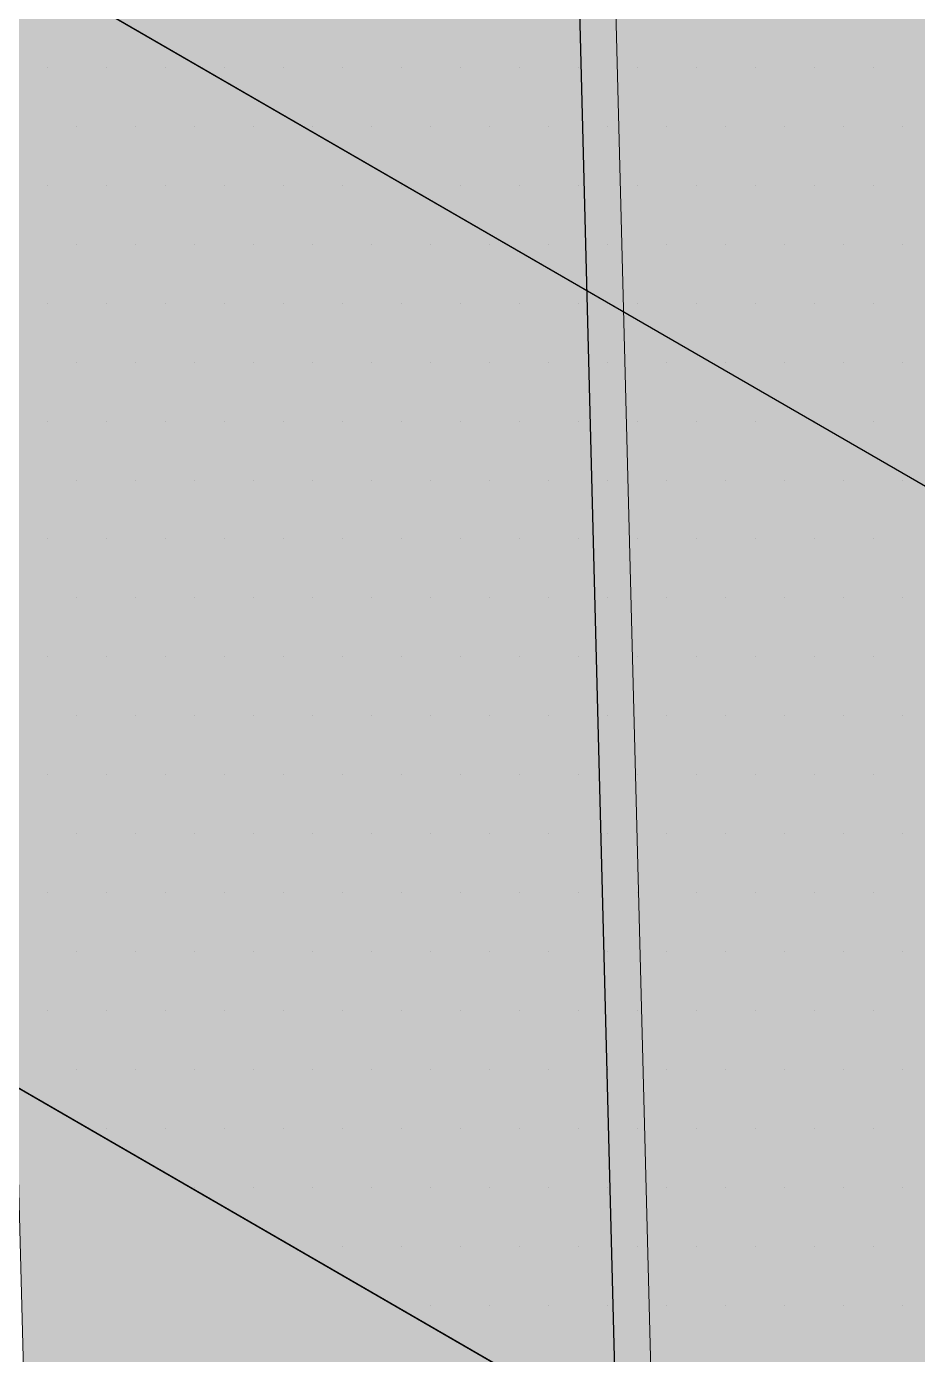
# Model space of a CAD drawing. Extents: x -1279 to 5791, y -3809 to 1769.
# Drawn here: x 700.8 to 721.18, y 1108.27 to 1138.68 of the extents above; entities that cross this region are included whole.
import ezdxf

# ---------------------------------------------------------------- set-up
doc = ezdxf.new("R2010")
doc.units = 0
doc.header["$MEASUREMENT"] = 0
for name, color, linetype, lineweight in [('.ATI-HATCH', 7, 'Continuous', 0), ('G-ANNO-TTLB', 7, 'Continuous', 0), ('TYVEK', 7, 'Continuous', 0)]:
    doc.layers.add(name, color=color, linetype=linetype, lineweight=lineweight)

# ---------------------------------------------------------------- blocks, each defined once
blk = doc.blocks.new('Block_70')
at = {"layer": '.ATI-HATCH'}
for points, knots in [([(699.603, 1114.952), (699.603, 1114.952), (728.372, 1098.309), (728.372, 1098.309), (728.372, 1098.309), (754.437, 1083.231), (754.437, 1083.231), (763.042, 1078.253), (774.053, 1081.193), (779.031, 1089.798), (780.616, 1092.538), (781.45, 1095.647), (781.45, 1098.812), (781.45, 1098.812), (781.45, 1132.236), (781.45, 1132.236), (781.45, 1132.236), (755.39, 1147.158), (755.39, 1147.158), (755.39, 1147.158), (755.39, 1147.146), (755.39, 1147.146), (755.39, 1147.146), (755.39, 1108.468), (755.39, 1108.468), (755.39, 1108.468), (728.372, 1124.097), (728.372, 1124.097), (728.372, 1124.097), (672.633, 1156.342), (672.633, 1156.342), (672.633, 1156.342), (672.719, 1156.39), (672.719, 1156.39), (672.719, 1156.39), (672.719, 1184.608), (672.719, 1184.608), (672.719, 1184.608), (650.324, 1197.447), (650.324, 1197.447), (650.324, 1197.447), (650.324, 1153.841), (650.324, 1153.841), (650.324, 1147.416), (653.749, 1141.478), (659.311, 1138.26), (659.311, 1138.26), (699.603, 1114.952), (699.603, 1114.952)], [0, 0, 0, 0, 1, 1, 1, 2, 2, 2, 3, 3, 3, 4, 4, 4, 5, 5, 5, 6, 6, 6, 7, 7, 7, 8, 8, 8, 9, 9, 9, 10, 10, 10, 11, 11, 11, 12, 12, 12, 13, 13, 13, 14, 14, 14, 15, 15, 15, 16, 16, 16, 16]), ([(728.372, 1124.097), (728.372, 1124.097), (755.34, 1108.497), (755.34, 1108.497), (755.34, 1108.497), (755.337, 1110.449), (755.337, 1110.449), (755.337, 1110.449), (755.39, 1122.418), (755.39, 1122.418), (755.39, 1122.418), (696.576, 1156.441), (696.576, 1156.441), (696.576, 1156.441), (672.811, 1156.441), (672.811, 1156.441), (672.811, 1156.441), (672.811, 1156.239), (672.811, 1156.239), (672.811, 1156.239), (728.372, 1124.097), (728.372, 1124.097)], [0, 0, 0, 0, 1, 1, 1, 2, 2, 2, 3, 3, 3, 4, 4, 4, 5, 5, 5, 6, 6, 6, 7, 7, 7, 7])]:
    blk.add_open_spline(points, degree=3, knots=knots, dxfattribs=at)
at = {"layer": '.ATI-HATCH', "color": 8, "lineweight": 0, "true_color": 0x808080}
for points in [[(701.27, 1137.743), (701.27, 1137.743), (701.27, 1137.743), (701.27, 1137.743)], [(702.62, 1137.743), (702.62, 1137.743), (702.62, 1137.743), (702.62, 1137.743)], [(703.97, 1137.743), (703.97, 1137.743), (703.97, 1137.743), (703.97, 1137.743)], [(705.32, 1137.743), (705.32, 1137.743), (705.32, 1137.743), (705.32, 1137.743)], [(706.67, 1137.743), (706.67, 1137.743), (706.67, 1137.743), (706.67, 1137.743)], [(708.02, 1137.743), (708.02, 1137.743), (708.02, 1137.743), (708.02, 1137.743)], [(709.37, 1137.743), (709.37, 1137.743), (709.37, 1137.743), (709.37, 1137.743)], [(710.72, 1137.743), (710.72, 1137.743), (710.72, 1137.743), (710.72, 1137.743)], [(712.07, 1137.743), (712.07, 1137.743), (712.07, 1137.743), (712.07, 1137.743)], [(713.42, 1137.743), (713.42, 1137.743), (713.42, 1137.743), (713.42, 1137.743)], [(714.77, 1137.743), (714.77, 1137.743), (714.77, 1137.743), (714.77, 1137.743)], [(716.12, 1137.743), (716.12, 1137.743), (716.12, 1137.743), (716.12, 1137.743)], [(717.47, 1137.743), (717.47, 1137.743), (717.47, 1137.743), (717.47, 1137.743)], [(718.82, 1137.743), (718.82, 1137.743), (718.82, 1137.743), (718.82, 1137.743)], [(720.17, 1137.743), (720.17, 1137.743), (720.17, 1137.743), (720.17, 1137.743)], [(701.945, 1136.393), (701.945, 1136.393), (701.945, 1136.393), (701.945, 1136.393)], [(703.295, 1136.393), (703.295, 1136.393), (703.295, 1136.393), (703.295, 1136.393)], [(704.645, 1136.393), (704.645, 1136.393), (704.645, 1136.393), (704.645, 1136.393)], [(705.995, 1136.393), (705.995, 1136.393), (705.995, 1136.393), (705.995, 1136.393)], [(707.345, 1136.393), (707.345, 1136.393), (707.345, 1136.393), (707.345, 1136.393)], [(708.695, 1136.393), (708.695, 1136.393), (708.695, 1136.393), (708.695, 1136.393)], [(710.045, 1136.393), (710.045, 1136.393), (710.045, 1136.393), (710.045, 1136.393)], [(711.395, 1136.393), (711.395, 1136.393), (711.395, 1136.393), (711.395, 1136.393)], [(712.745, 1136.393), (712.745, 1136.393), (712.745, 1136.393), (712.745, 1136.393)], [(714.095, 1136.393), (714.095, 1136.393), (714.095, 1136.393), (714.095, 1136.393)], [(715.445, 1136.393), (715.445, 1136.393), (715.445, 1136.393), (715.445, 1136.393)], [(716.795, 1136.393), (716.795, 1136.393), (716.795, 1136.393), (716.795, 1136.393)], [(718.145, 1136.393), (718.145, 1136.393), (718.145, 1136.393), (718.145, 1136.393)], [(719.495, 1136.393), (719.495, 1136.393), (719.495, 1136.393), (719.495, 1136.393)], [(720.845, 1136.393), (720.845, 1136.393), (720.845, 1136.393), (720.845, 1136.393)], [(701.27, 1135.043), (701.27, 1135.043), (701.27, 1135.043), (701.27, 1135.043)], [(702.62, 1135.043), (702.62, 1135.043), (702.62, 1135.043), (702.62, 1135.043)], [(703.97, 1135.043), (703.97, 1135.043), (703.97, 1135.043), (703.97, 1135.043)], [(705.32, 1135.043), (705.32, 1135.043), (705.32, 1135.043), (705.32, 1135.043)], [(706.67, 1135.043), (706.67, 1135.043), (706.67, 1135.043), (706.67, 1135.043)], [(708.02, 1135.043), (708.02, 1135.043), (708.02, 1135.043), (708.02, 1135.043)], [(709.37, 1135.043), (709.37, 1135.043), (709.37, 1135.043), (709.37, 1135.043)], [(710.72, 1135.043), (710.72, 1135.043), (710.72, 1135.043), (710.72, 1135.043)], [(712.07, 1135.043), (712.07, 1135.043), (712.07, 1135.043), (712.07, 1135.043)], [(713.42, 1135.043), (713.42, 1135.043), (713.42, 1135.043), (713.42, 1135.043)], [(714.77, 1135.043), (714.77, 1135.043), (714.77, 1135.043), (714.77, 1135.043)], [(716.12, 1135.043), (716.12, 1135.043), (716.12, 1135.043), (716.12, 1135.043)], [(717.47, 1135.043), (717.47, 1135.043), (717.47, 1135.043), (717.47, 1135.043)], [(718.82, 1135.043), (718.82, 1135.043), (718.82, 1135.043), (718.82, 1135.043)], [(720.17, 1135.043), (720.17, 1135.043), (720.17, 1135.043), (720.17, 1135.043)], [(701.945, 1133.693), (701.945, 1133.693), (701.945, 1133.693), (701.945, 1133.693)], [(703.295, 1133.693), (703.295, 1133.693), (703.295, 1133.693), (703.295, 1133.693)], [(704.645, 1133.693), (704.645, 1133.693), (704.645, 1133.693), (704.645, 1133.693)], [(705.995, 1133.693), (705.995, 1133.693), (705.995, 1133.693), (705.995, 1133.693)], [(707.345, 1133.693), (707.345, 1133.693), (707.345, 1133.693), (707.345, 1133.693)], [(708.695, 1133.693), (708.695, 1133.693), (708.695, 1133.693), (708.695, 1133.693)], [(710.045, 1133.693), (710.045, 1133.693), (710.045, 1133.693), (710.045, 1133.693)], [(711.395, 1133.693), (711.395, 1133.693), (711.395, 1133.693), (711.395, 1133.693)], [(712.745, 1133.693), (712.745, 1133.693), (712.745, 1133.693), (712.745, 1133.693)], [(714.095, 1133.693), (714.095, 1133.693), (714.095, 1133.693), (714.095, 1133.693)], [(715.445, 1133.693), (715.445, 1133.693), (715.445, 1133.693), (715.445, 1133.693)], [(716.795, 1133.693), (716.795, 1133.693), (716.795, 1133.693), (716.795, 1133.693)], [(718.145, 1133.693), (718.145, 1133.693), (718.145, 1133.693), (718.145, 1133.693)], [(719.495, 1133.693), (719.495, 1133.693), (719.495, 1133.693), (719.495, 1133.693)], [(720.845, 1133.693), (720.845, 1133.693), (720.845, 1133.693), (720.845, 1133.693)], [(701.27, 1132.343), (701.27, 1132.343), (701.27, 1132.343), (701.27, 1132.343)], [(702.62, 1132.343), (702.62, 1132.343), (702.62, 1132.343), (702.62, 1132.343)], [(703.97, 1132.343), (703.97, 1132.343), (703.97, 1132.343), (703.97, 1132.343)], [(705.32, 1132.343), (705.32, 1132.343), (705.32, 1132.343), (705.32, 1132.343)], [(706.67, 1132.343), (706.67, 1132.343), (706.67, 1132.343), (706.67, 1132.343)], [(708.02, 1132.343), (708.02, 1132.343), (708.02, 1132.343), (708.02, 1132.343)], [(709.37, 1132.343), (709.37, 1132.343), (709.37, 1132.343), (709.37, 1132.343)], [(710.72, 1132.343), (710.72, 1132.343), (710.72, 1132.343), (710.72, 1132.343)], [(712.07, 1132.343), (712.07, 1132.343), (712.07, 1132.343), (712.07, 1132.343)], [(713.42, 1132.343), (713.42, 1132.343), (713.42, 1132.343), (713.42, 1132.343)], [(714.77, 1132.343), (714.77, 1132.343), (714.77, 1132.343), (714.77, 1132.343)], [(716.12, 1132.343), (716.12, 1132.343), (716.12, 1132.343), (716.12, 1132.343)], [(717.47, 1132.343), (717.47, 1132.343), (717.47, 1132.343), (717.47, 1132.343)], [(718.82, 1132.343), (718.82, 1132.343), (718.82, 1132.343), (718.82, 1132.343)], [(720.17, 1132.343), (720.17, 1132.343), (720.17, 1132.343), (720.17, 1132.343)], [(701.945, 1130.993), (701.945, 1130.993), (701.945, 1130.993), (701.945, 1130.993)], [(703.295, 1130.993), (703.295, 1130.993), (703.295, 1130.993), (703.295, 1130.993)], [(704.645, 1130.993), (704.645, 1130.993), (704.645, 1130.993), (704.645, 1130.993)], [(705.995, 1130.993), (705.995, 1130.993), (705.995, 1130.993), (705.995, 1130.993)], [(707.345, 1130.993), (707.345, 1130.993), (707.345, 1130.993), (707.345, 1130.993)], [(708.695, 1130.993), (708.695, 1130.993), (708.695, 1130.993), (708.695, 1130.993)], [(710.045, 1130.993), (710.045, 1130.993), (710.045, 1130.993), (710.045, 1130.993)], [(711.395, 1130.993), (711.395, 1130.993), (711.395, 1130.993), (711.395, 1130.993)], [(712.745, 1130.993), (712.745, 1130.993), (712.745, 1130.993), (712.745, 1130.993)], [(714.095, 1130.993), (714.095, 1130.993), (714.095, 1130.993), (714.095, 1130.993)], [(715.445, 1130.993), (715.445, 1130.993), (715.445, 1130.993), (715.445, 1130.993)], [(716.795, 1130.993), (716.795, 1130.993), (716.795, 1130.993), (716.795, 1130.993)], [(718.145, 1130.993), (718.145, 1130.993), (718.145, 1130.993), (718.145, 1130.993)], [(719.495, 1130.993), (719.495, 1130.993), (719.495, 1130.993), (719.495, 1130.993)], [(720.845, 1130.993), (720.845, 1130.993), (720.845, 1130.993), (720.845, 1130.993)], [(701.27, 1129.643), (701.27, 1129.643), (701.27, 1129.643), (701.27, 1129.643)], [(702.62, 1129.643), (702.62, 1129.643), (702.62, 1129.643), (702.62, 1129.643)], [(703.97, 1129.643), (703.97, 1129.643), (703.97, 1129.643), (703.97, 1129.643)], [(705.32, 1129.643), (705.32, 1129.643), (705.32, 1129.643), (705.32, 1129.643)], [(706.67, 1129.643), (706.67, 1129.643), (706.67, 1129.643), (706.67, 1129.643)], [(708.02, 1129.643), (708.02, 1129.643), (708.02, 1129.643), (708.02, 1129.643)], [(709.37, 1129.643), (709.37, 1129.643), (709.37, 1129.643), (709.37, 1129.643)], [(710.72, 1129.643), (710.72, 1129.643), (710.72, 1129.643), (710.72, 1129.643)], [(712.07, 1129.643), (712.07, 1129.643), (712.07, 1129.643), (712.07, 1129.643)], [(713.42, 1129.643), (713.42, 1129.643), (713.42, 1129.643), (713.42, 1129.643)], [(714.77, 1129.643), (714.77, 1129.643), (714.77, 1129.643), (714.77, 1129.643)], [(716.12, 1129.643), (716.12, 1129.643), (716.12, 1129.643), (716.12, 1129.643)], [(717.47, 1129.643), (717.47, 1129.643), (717.47, 1129.643), (717.47, 1129.643)], [(718.82, 1129.643), (718.82, 1129.643), (718.82, 1129.643), (718.82, 1129.643)], [(720.17, 1129.643), (720.17, 1129.643), (720.17, 1129.643), (720.17, 1129.643)], [(701.945, 1128.293), (701.945, 1128.293), (701.945, 1128.293), (701.945, 1128.293)], [(703.295, 1128.293), (703.295, 1128.293), (703.295, 1128.293), (703.295, 1128.293)], [(704.645, 1128.293), (704.645, 1128.293), (704.645, 1128.293), (704.645, 1128.293)], [(705.995, 1128.293), (705.995, 1128.293), (705.995, 1128.293), (705.995, 1128.293)], [(707.345, 1128.293), (707.345, 1128.293), (707.345, 1128.293), (707.345, 1128.293)], [(708.695, 1128.293), (708.695, 1128.293), (708.695, 1128.293), (708.695, 1128.293)], [(710.045, 1128.293), (710.045, 1128.293), (710.045, 1128.293), (710.045, 1128.293)], [(711.395, 1128.293), (711.395, 1128.293), (711.395, 1128.293), (711.395, 1128.293)], [(712.745, 1128.293), (712.745, 1128.293), (712.745, 1128.293), (712.745, 1128.293)], [(714.095, 1128.293), (714.095, 1128.293), (714.095, 1128.293), (714.095, 1128.293)], [(715.445, 1128.293), (715.445, 1128.293), (715.445, 1128.293), (715.445, 1128.293)], [(716.795, 1128.293), (716.795, 1128.293), (716.795, 1128.293), (716.795, 1128.293)], [(718.145, 1128.293), (718.145, 1128.293), (718.145, 1128.293), (718.145, 1128.293)], [(719.495, 1128.293), (719.495, 1128.293), (719.495, 1128.293), (719.495, 1128.293)], [(720.845, 1128.293), (720.845, 1128.293), (720.845, 1128.293), (720.845, 1128.293)], [(701.27, 1126.943), (701.27, 1126.943), (701.27, 1126.943), (701.27, 1126.943)], [(702.62, 1126.943), (702.62, 1126.943), (702.62, 1126.943), (702.62, 1126.943)], [(703.97, 1126.943), (703.97, 1126.943), (703.97, 1126.943), (703.97, 1126.943)], [(705.32, 1126.943), (705.32, 1126.943), (705.32, 1126.943), (705.32, 1126.943)], [(706.67, 1126.943), (706.67, 1126.943), (706.67, 1126.943), (706.67, 1126.943)], [(708.02, 1126.943), (708.02, 1126.943), (708.02, 1126.943), (708.02, 1126.943)], [(709.37, 1126.943), (709.37, 1126.943), (709.37, 1126.943), (709.37, 1126.943)], [(710.72, 1126.943), (710.72, 1126.943), (710.72, 1126.943), (710.72, 1126.943)], [(712.07, 1126.943), (712.07, 1126.943), (712.07, 1126.943), (712.07, 1126.943)], [(713.42, 1126.943), (713.42, 1126.943), (713.42, 1126.943), (713.42, 1126.943)], [(714.77, 1126.943), (714.77, 1126.943), (714.77, 1126.943), (714.77, 1126.943)], [(716.12, 1126.943), (716.12, 1126.943), (716.12, 1126.943), (716.12, 1126.943)], [(717.47, 1126.943), (717.47, 1126.943), (717.47, 1126.943), (717.47, 1126.943)], [(718.82, 1126.943), (718.82, 1126.943), (718.82, 1126.943), (718.82, 1126.943)], [(720.17, 1126.943), (720.17, 1126.943), (720.17, 1126.943), (720.17, 1126.943)], [(701.945, 1125.593), (701.945, 1125.593), (701.945, 1125.593), (701.945, 1125.593)], [(703.295, 1125.593), (703.295, 1125.593), (703.295, 1125.593), (703.295, 1125.593)], [(704.645, 1125.593), (704.645, 1125.593), (704.645, 1125.593), (704.645, 1125.593)], [(705.995, 1125.593), (705.995, 1125.593), (705.995, 1125.593), (705.995, 1125.593)], [(707.345, 1125.593), (707.345, 1125.593), (707.345, 1125.593), (707.345, 1125.593)], [(708.695, 1125.593), (708.695, 1125.593), (708.695, 1125.593), (708.695, 1125.593)], [(710.045, 1125.593), (710.045, 1125.593), (710.045, 1125.593), (710.045, 1125.593)], [(711.395, 1125.593), (711.395, 1125.593), (711.395, 1125.593), (711.395, 1125.593)], [(712.745, 1125.593), (712.745, 1125.593), (712.745, 1125.593), (712.745, 1125.593)], [(714.095, 1125.593), (714.095, 1125.593), (714.095, 1125.593), (714.095, 1125.593)], [(715.445, 1125.593), (715.445, 1125.593), (715.445, 1125.593), (715.445, 1125.593)], [(716.795, 1125.593), (716.795, 1125.593), (716.795, 1125.593), (716.795, 1125.593)], [(718.145, 1125.593), (718.145, 1125.593), (718.145, 1125.593), (718.145, 1125.593)], [(719.495, 1125.593), (719.495, 1125.593), (719.495, 1125.593), (719.495, 1125.593)], [(720.845, 1125.593), (720.845, 1125.593), (720.845, 1125.593), (720.845, 1125.593)], [(701.27, 1124.243), (701.27, 1124.243), (701.27, 1124.243), (701.27, 1124.243)], [(702.62, 1124.243), (702.62, 1124.243), (702.62, 1124.243), (702.62, 1124.243)], [(703.97, 1124.243), (703.97, 1124.243), (703.97, 1124.243), (703.97, 1124.243)], [(705.32, 1124.243), (705.32, 1124.243), (705.32, 1124.243), (705.32, 1124.243)], [(706.67, 1124.243), (706.67, 1124.243), (706.67, 1124.243), (706.67, 1124.243)], [(708.02, 1124.243), (708.02, 1124.243), (708.02, 1124.243), (708.02, 1124.243)], [(709.37, 1124.243), (709.37, 1124.243), (709.37, 1124.243), (709.37, 1124.243)], [(710.72, 1124.243), (710.72, 1124.243), (710.72, 1124.243), (710.72, 1124.243)], [(712.07, 1124.243), (712.07, 1124.243), (712.07, 1124.243), (712.07, 1124.243)], [(713.42, 1124.243), (713.42, 1124.243), (713.42, 1124.243), (713.42, 1124.243)], [(714.77, 1124.243), (714.77, 1124.243), (714.77, 1124.243), (714.77, 1124.243)], [(716.12, 1124.243), (716.12, 1124.243), (716.12, 1124.243), (716.12, 1124.243)], [(717.47, 1124.243), (717.47, 1124.243), (717.47, 1124.243), (717.47, 1124.243)], [(718.82, 1124.243), (718.82, 1124.243), (718.82, 1124.243), (718.82, 1124.243)], [(720.17, 1124.243), (720.17, 1124.243), (720.17, 1124.243), (720.17, 1124.243)], [(701.945, 1122.893), (701.945, 1122.893), (701.945, 1122.893), (701.945, 1122.893)], [(703.295, 1122.893), (703.295, 1122.893), (703.295, 1122.893), (703.295, 1122.893)], [(704.645, 1122.893), (704.645, 1122.893), (704.645, 1122.893), (704.645, 1122.893)], [(705.995, 1122.893), (705.995, 1122.893), (705.995, 1122.893), (705.995, 1122.893)], [(707.345, 1122.893), (707.345, 1122.893), (707.345, 1122.893), (707.345, 1122.893)], [(708.695, 1122.893), (708.695, 1122.893), (708.695, 1122.893), (708.695, 1122.893)], [(710.045, 1122.893), (710.045, 1122.893), (710.045, 1122.893), (710.045, 1122.893)], [(711.395, 1122.893), (711.395, 1122.893), (711.395, 1122.893), (711.395, 1122.893)], [(712.745, 1122.893), (712.745, 1122.893), (712.745, 1122.893), (712.745, 1122.893)], [(714.095, 1122.893), (714.095, 1122.893), (714.095, 1122.893), (714.095, 1122.893)], [(715.445, 1122.893), (715.445, 1122.893), (715.445, 1122.893), (715.445, 1122.893)], [(716.795, 1122.893), (716.795, 1122.893), (716.795, 1122.893), (716.795, 1122.893)], [(718.145, 1122.893), (718.145, 1122.893), (718.145, 1122.893), (718.145, 1122.893)], [(719.495, 1122.893), (719.495, 1122.893), (719.495, 1122.893), (719.495, 1122.893)], [(720.845, 1122.893), (720.845, 1122.893), (720.845, 1122.893), (720.845, 1122.893)], [(701.27, 1121.543), (701.27, 1121.543), (701.27, 1121.543), (701.27, 1121.543)], [(702.62, 1121.543), (702.62, 1121.543), (702.62, 1121.543), (702.62, 1121.543)], [(703.97, 1121.543), (703.97, 1121.543), (703.97, 1121.543), (703.97, 1121.543)], [(705.32, 1121.543), (705.32, 1121.543), (705.32, 1121.543), (705.32, 1121.543)], [(706.67, 1121.543), (706.67, 1121.543), (706.67, 1121.543), (706.67, 1121.543)], [(708.02, 1121.543), (708.02, 1121.543), (708.02, 1121.543), (708.02, 1121.543)], [(709.37, 1121.543), (709.37, 1121.543), (709.37, 1121.543), (709.37, 1121.543)], [(710.72, 1121.543), (710.72, 1121.543), (710.72, 1121.543), (710.72, 1121.543)], [(712.07, 1121.543), (712.07, 1121.543), (712.07, 1121.543), (712.07, 1121.543)], [(713.42, 1121.543), (713.42, 1121.543), (713.42, 1121.543), (713.42, 1121.543)], [(714.77, 1121.543), (714.77, 1121.543), (714.77, 1121.543), (714.77, 1121.543)], [(716.12, 1121.543), (716.12, 1121.543), (716.12, 1121.543), (716.12, 1121.543)], [(717.47, 1121.543), (717.47, 1121.543), (717.47, 1121.543), (717.47, 1121.543)], [(718.82, 1121.543), (718.82, 1121.543), (718.82, 1121.543), (718.82, 1121.543)], [(720.17, 1121.543), (720.17, 1121.543), (720.17, 1121.543), (720.17, 1121.543)], [(701.945, 1120.193), (701.945, 1120.193), (701.945, 1120.193), (701.945, 1120.193)], [(703.295, 1120.193), (703.295, 1120.193), (703.295, 1120.193), (703.295, 1120.193)], [(704.645, 1120.193), (704.645, 1120.193), (704.645, 1120.193), (704.645, 1120.193)], [(705.995, 1120.193), (705.995, 1120.193), (705.995, 1120.193), (705.995, 1120.193)], [(707.345, 1120.193), (707.345, 1120.193), (707.345, 1120.193), (707.345, 1120.193)], [(708.695, 1120.193), (708.695, 1120.193), (708.695, 1120.193), (708.695, 1120.193)], [(710.045, 1120.193), (710.045, 1120.193), (710.045, 1120.193), (710.045, 1120.193)], [(711.395, 1120.193), (711.395, 1120.193), (711.395, 1120.193), (711.395, 1120.193)], [(712.745, 1120.193), (712.745, 1120.193), (712.745, 1120.193), (712.745, 1120.193)], [(714.095, 1120.193), (714.095, 1120.193), (714.095, 1120.193), (714.095, 1120.193)], [(715.445, 1120.193), (715.445, 1120.193), (715.445, 1120.193), (715.445, 1120.193)], [(716.795, 1120.193), (716.795, 1120.193), (716.795, 1120.193), (716.795, 1120.193)], [(718.145, 1120.193), (718.145, 1120.193), (718.145, 1120.193), (718.145, 1120.193)], [(719.495, 1120.193), (719.495, 1120.193), (719.495, 1120.193), (719.495, 1120.193)], [(720.845, 1120.193), (720.845, 1120.193), (720.845, 1120.193), (720.845, 1120.193)], [(701.27, 1118.843), (701.27, 1118.843), (701.27, 1118.843), (701.27, 1118.843)], [(702.62, 1118.843), (702.62, 1118.843), (702.62, 1118.843), (702.62, 1118.843)], [(703.97, 1118.843), (703.97, 1118.843), (703.97, 1118.843), (703.97, 1118.843)], [(705.32, 1118.843), (705.32, 1118.843), (705.32, 1118.843), (705.32, 1118.843)], [(706.67, 1118.843), (706.67, 1118.843), (706.67, 1118.843), (706.67, 1118.843)], [(708.02, 1118.843), (708.02, 1118.843), (708.02, 1118.843), (708.02, 1118.843)], [(709.37, 1118.843), (709.37, 1118.843), (709.37, 1118.843), (709.37, 1118.843)], [(710.72, 1118.843), (710.72, 1118.843), (710.72, 1118.843), (710.72, 1118.843)], [(712.07, 1118.843), (712.07, 1118.843), (712.07, 1118.843), (712.07, 1118.843)], [(713.42, 1118.843), (713.42, 1118.843), (713.42, 1118.843), (713.42, 1118.843)], [(714.77, 1118.843), (714.77, 1118.843), (714.77, 1118.843), (714.77, 1118.843)], [(716.12, 1118.843), (716.12, 1118.843), (716.12, 1118.843), (716.12, 1118.843)], [(717.47, 1118.843), (717.47, 1118.843), (717.47, 1118.843), (717.47, 1118.843)], [(718.82, 1118.843), (718.82, 1118.843), (718.82, 1118.843), (718.82, 1118.843)], [(720.17, 1118.843), (720.17, 1118.843), (720.17, 1118.843), (720.17, 1118.843)], [(701.945, 1117.493), (701.945, 1117.493), (701.945, 1117.493), (701.945, 1117.493)], [(703.295, 1117.493), (703.295, 1117.493), (703.295, 1117.493), (703.295, 1117.493)], [(704.645, 1117.493), (704.645, 1117.493), (704.645, 1117.493), (704.645, 1117.493)], [(705.995, 1117.493), (705.995, 1117.493), (705.995, 1117.493), (705.995, 1117.493)], [(707.345, 1117.493), (707.345, 1117.493), (707.345, 1117.493), (707.345, 1117.493)], [(708.695, 1117.493), (708.695, 1117.493), (708.695, 1117.493), (708.695, 1117.493)], [(710.045, 1117.493), (710.045, 1117.493), (710.045, 1117.493), (710.045, 1117.493)], [(711.395, 1117.493), (711.395, 1117.493), (711.395, 1117.493), (711.395, 1117.493)], [(712.745, 1117.493), (712.745, 1117.493), (712.745, 1117.493), (712.745, 1117.493)], [(714.095, 1117.493), (714.095, 1117.493), (714.095, 1117.493), (714.095, 1117.493)], [(715.445, 1117.493), (715.445, 1117.493), (715.445, 1117.493), (715.445, 1117.493)], [(716.795, 1117.493), (716.795, 1117.493), (716.795, 1117.493), (716.795, 1117.493)], [(718.145, 1117.493), (718.145, 1117.493), (718.145, 1117.493), (718.145, 1117.493)], [(719.495, 1117.493), (719.495, 1117.493), (719.495, 1117.493), (719.495, 1117.493)], [(720.845, 1117.493), (720.845, 1117.493), (720.845, 1117.493), (720.845, 1117.493)], [(701.27, 1116.143), (701.27, 1116.143), (701.27, 1116.143), (701.27, 1116.143)], [(702.62, 1116.143), (702.62, 1116.143), (702.62, 1116.143), (702.62, 1116.143)], [(703.97, 1116.143), (703.97, 1116.143), (703.97, 1116.143), (703.97, 1116.143)], [(705.32, 1116.143), (705.32, 1116.143), (705.32, 1116.143), (705.32, 1116.143)], [(706.67, 1116.143), (706.67, 1116.143), (706.67, 1116.143), (706.67, 1116.143)], [(708.02, 1116.143), (708.02, 1116.143), (708.02, 1116.143), (708.02, 1116.143)], [(709.37, 1116.143), (709.37, 1116.143), (709.37, 1116.143), (709.37, 1116.143)], [(710.72, 1116.143), (710.72, 1116.143), (710.72, 1116.143), (710.72, 1116.143)], [(712.07, 1116.143), (712.07, 1116.143), (712.07, 1116.143), (712.07, 1116.143)], [(713.42, 1116.143), (713.42, 1116.143), (713.42, 1116.143), (713.42, 1116.143)], [(714.77, 1116.143), (714.77, 1116.143), (714.77, 1116.143), (714.77, 1116.143)], [(716.12, 1116.143), (716.12, 1116.143), (716.12, 1116.143), (716.12, 1116.143)], [(717.47, 1116.143), (717.47, 1116.143), (717.47, 1116.143), (717.47, 1116.143)], [(718.82, 1116.143), (718.82, 1116.143), (718.82, 1116.143), (718.82, 1116.143)], [(720.17, 1116.143), (720.17, 1116.143), (720.17, 1116.143), (720.17, 1116.143)], [(701.945, 1114.793), (701.945, 1114.793), (701.945, 1114.793), (701.945, 1114.793)], [(703.295, 1114.793), (703.295, 1114.793), (703.295, 1114.793), (703.295, 1114.793)], [(704.645, 1114.793), (704.645, 1114.793), (704.645, 1114.793), (704.645, 1114.793)], [(705.995, 1114.793), (705.995, 1114.793), (705.995, 1114.793), (705.995, 1114.793)], [(707.345, 1114.793), (707.345, 1114.793), (707.345, 1114.793), (707.345, 1114.793)], [(708.695, 1114.793), (708.695, 1114.793), (708.695, 1114.793), (708.695, 1114.793)], [(710.045, 1114.793), (710.045, 1114.793), (710.045, 1114.793), (710.045, 1114.793)], [(711.395, 1114.793), (711.395, 1114.793), (711.395, 1114.793), (711.395, 1114.793)], [(712.745, 1114.793), (712.745, 1114.793), (712.745, 1114.793), (712.745, 1114.793)], [(714.095, 1114.793), (714.095, 1114.793), (714.095, 1114.793), (714.095, 1114.793)], [(715.445, 1114.793), (715.445, 1114.793), (715.445, 1114.793), (715.445, 1114.793)], [(716.795, 1114.793), (716.795, 1114.793), (716.795, 1114.793), (716.795, 1114.793)], [(718.145, 1114.793), (718.145, 1114.793), (718.145, 1114.793), (718.145, 1114.793)], [(719.495, 1114.793), (719.495, 1114.793), (719.495, 1114.793), (719.495, 1114.793)], [(720.845, 1114.793), (720.845, 1114.793), (720.845, 1114.793), (720.845, 1114.793)], [(702.62, 1113.443), (702.62, 1113.443), (702.62, 1113.443), (702.62, 1113.443)], [(703.97, 1113.443), (703.97, 1113.443), (703.97, 1113.443), (703.97, 1113.443)], [(705.32, 1113.443), (705.32, 1113.443), (705.32, 1113.443), (705.32, 1113.443)], [(706.67, 1113.443), (706.67, 1113.443), (706.67, 1113.443), (706.67, 1113.443)], [(708.02, 1113.443), (708.02, 1113.443), (708.02, 1113.443), (708.02, 1113.443)], [(709.37, 1113.443), (709.37, 1113.443), (709.37, 1113.443), (709.37, 1113.443)], [(710.72, 1113.443), (710.72, 1113.443), (710.72, 1113.443), (710.72, 1113.443)], [(712.07, 1113.443), (712.07, 1113.443), (712.07, 1113.443), (712.07, 1113.443)], [(713.42, 1113.443), (713.42, 1113.443), (713.42, 1113.443), (713.42, 1113.443)], [(714.77, 1113.443), (714.77, 1113.443), (714.77, 1113.443), (714.77, 1113.443)], [(716.12, 1113.443), (716.12, 1113.443), (716.12, 1113.443), (716.12, 1113.443)], [(717.47, 1113.443), (717.47, 1113.443), (717.47, 1113.443), (717.47, 1113.443)], [(718.82, 1113.443), (718.82, 1113.443), (718.82, 1113.443), (718.82, 1113.443)], [(720.17, 1113.443), (720.17, 1113.443), (720.17, 1113.443), (720.17, 1113.443)], [(704.645, 1112.093), (704.645, 1112.093), (704.645, 1112.093), (704.645, 1112.093)], [(705.995, 1112.093), (705.995, 1112.093), (705.995, 1112.093), (705.995, 1112.093)], [(707.345, 1112.093), (707.345, 1112.093), (707.345, 1112.093), (707.345, 1112.093)], [(708.695, 1112.093), (708.695, 1112.093), (708.695, 1112.093), (708.695, 1112.093)], [(710.045, 1112.093), (710.045, 1112.093), (710.045, 1112.093), (710.045, 1112.093)], [(711.395, 1112.093), (711.395, 1112.093), (711.395, 1112.093), (711.395, 1112.093)], [(712.745, 1112.093), (712.745, 1112.093), (712.745, 1112.093), (712.745, 1112.093)], [(714.095, 1112.093), (714.095, 1112.093), (714.095, 1112.093), (714.095, 1112.093)], [(715.445, 1112.093), (715.445, 1112.093), (715.445, 1112.093), (715.445, 1112.093)], [(716.795, 1112.093), (716.795, 1112.093), (716.795, 1112.093), (716.795, 1112.093)], [(718.145, 1112.093), (718.145, 1112.093), (718.145, 1112.093), (718.145, 1112.093)], [(719.495, 1112.093), (719.495, 1112.093), (719.495, 1112.093), (719.495, 1112.093)], [(720.845, 1112.093), (720.845, 1112.093), (720.845, 1112.093), (720.845, 1112.093)], [(708.02, 1110.743), (708.02, 1110.743), (708.02, 1110.743), (708.02, 1110.743)], [(709.37, 1110.743), (709.37, 1110.743), (709.37, 1110.743), (709.37, 1110.743)], [(710.72, 1110.743), (710.72, 1110.743), (710.72, 1110.743), (710.72, 1110.743)], [(712.07, 1110.743), (712.07, 1110.743), (712.07, 1110.743), (712.07, 1110.743)], [(713.42, 1110.743), (713.42, 1110.743), (713.42, 1110.743), (713.42, 1110.743)], [(714.77, 1110.743), (714.77, 1110.743), (714.77, 1110.743), (714.77, 1110.743)], [(716.12, 1110.743), (716.12, 1110.743), (716.12, 1110.743), (716.12, 1110.743)], [(717.47, 1110.743), (717.47, 1110.743), (717.47, 1110.743), (717.47, 1110.743)], [(718.82, 1110.743), (718.82, 1110.743), (718.82, 1110.743), (718.82, 1110.743)], [(720.17, 1110.743), (720.17, 1110.743), (720.17, 1110.743), (720.17, 1110.743)], [(710.045, 1109.393), (710.045, 1109.393), (710.045, 1109.393), (710.045, 1109.393)], [(711.395, 1109.393), (711.395, 1109.393), (711.395, 1109.393), (711.395, 1109.393)], [(712.745, 1109.393), (712.745, 1109.393), (712.745, 1109.393), (712.745, 1109.393)], [(714.095, 1109.393), (714.095, 1109.393), (714.095, 1109.393), (714.095, 1109.393)], [(715.445, 1109.393), (715.445, 1109.393), (715.445, 1109.393), (715.445, 1109.393)], [(716.795, 1109.393), (716.795, 1109.393), (716.795, 1109.393), (716.795, 1109.393)], [(718.145, 1109.393), (718.145, 1109.393), (718.145, 1109.393), (718.145, 1109.393)], [(719.495, 1109.393), (719.495, 1109.393), (719.495, 1109.393), (719.495, 1109.393)], [(720.845, 1109.393), (720.845, 1109.393), (720.845, 1109.393), (720.845, 1109.393)]]:
    blk.add_open_spline(points, degree=3, dxfattribs=at)
blk = doc.blocks.new('Block_97')
at = {"layer": '.ATI-HATCH', "color": 18, "lineweight": 9, "true_color": 0x000000}
for p, q in [((715.905, 1043.467), (700.997, 1623.902)), ((716.812, 1040.313), (701.857, 1623.519))]:
    blk.add_line(p, q, dxfattribs=at)
blk = doc.blocks.new('Block_96')
at = {"layer": '.ATI-HATCH', "true_color": 0xe6e6e6, "transparency": 33554687}
h = blk.add_hatch(color=254, dxfattribs=at)
edge = h.paths.add_edge_path()
edge.add_spline(control_points=[(1127.245, 1640.099), (1127.245, 1640.099), (1125.812, 1640.051), (1125.812, 1640.051), (1125.812, 1640.051), (1122.801, 1639.956), (1122.801, 1639.956), (1122.801, 1639.956), (1111.334, 1639.478), (1111.334, 1639.478), (1111.334, 1639.478), (1110.188, 1639.43), (1110.188, 1639.43), (1110.188, 1639.43), (1090.454, 1638.666), (1090.454, 1638.666), (1090.454, 1638.666), (1086.488, 1638.522), (1086.488, 1638.522), (1086.488, 1638.522), (1064.653, 1637.662), (1064.653, 1637.662), (1064.653, 1637.662), (1037.752, 1636.611), (1037.752, 1636.611), (1037.752, 1636.611), (1033.883, 1636.467), (1033.883, 1636.467), (1033.883, 1636.467), (1012.906, 1635.655), (1012.906, 1635.655), (1012.906, 1635.655), (999.099, 1635.13), (999.099, 1635.13), (999.099, 1635.13), (922.124, 1632.12), (922.124, 1632.12), (922.124, 1632.12), (843.096, 1629.014), (843.096, 1629.014), (843.096, 1629.014), (806.018, 1627.58), (806.018, 1627.58), (806.018, 1627.58), (772.428, 1626.291), (772.428, 1626.291), (772.428, 1626.291), (743.713, 1625.144), (743.713, 1625.144), (743.713, 1625.144), (721.447, 1624.283), (721.447, 1624.283), (721.447, 1624.283), (707.017, 1623.71), (707.017, 1623.71), (707.017, 1623.71), (701.857, 1623.519), (701.857, 1623.519), (701.857, 1623.519), (716.812, 1040.313), (716.812, 1040.313), (716.812, 1040.313), (716.861, 1038.976), (716.861, 1038.976), (716.861, 1038.976), (1114.678, 1092.203), (1114.678, 1092.203), (1114.678, 1092.203), (1127.245, 1640.099), (1127.245, 1640.099)], knot_values=[0, 0, 0, 0, 1, 1, 1, 2, 2, 2, 3, 3, 3, 4, 4, 4, 5, 5, 5, 6, 6, 6, 7, 7, 7, 8, 8, 8, 9, 9, 9, 10, 10, 10, 11, 11, 11, 12, 12, 12, 13, 13, 13, 14, 14, 14, 15, 15, 15, 16, 16, 16, 17, 17, 17, 18, 18, 18, 19, 19, 19, 20, 20, 20, 21, 21, 21, 22, 22, 22, 23, 23, 23, 23], degree=3, periodic=0)
edge.add_line((1127.245, 1640.099), (1127.245, 1640.099))
edge = h.paths.add_edge_path()
edge.add_spline(control_points=[(822.072, 1176.916), (822.072, 1176.916), (821.977, 1185.994), (821.977, 1185.994), (821.977, 1185.994), (818.728, 1444.629), (818.728, 1444.629), (818.728, 1444.629), (818.489, 1446.206), (818.489, 1446.206), (818.489, 1446.206), (818.68, 1446.684), (818.68, 1446.684), (818.68, 1446.684), (818.155, 1489.925), (818.155, 1489.925), (818.155, 1489.925), (818.059, 1497.57), (818.059, 1497.57), (818.059, 1497.57), (818.059, 1497.953), (818.059, 1497.953), (818.059, 1497.953), (1016.299, 1509.946), (1016.299, 1509.946), (1016.299, 1509.946), (1020.934, 1510.184), (1020.934, 1510.184), (1020.934, 1510.184), (1021.46, 1510.232), (1021.46, 1510.232), (1021.46, 1510.232), (1022.798, 1510.327), (1022.798, 1510.327), (1022.798, 1510.327), (1022.272, 1462.93), (1022.272, 1462.93), (1022.272, 1462.93), (1022.511, 1462.452), (1022.511, 1462.452), (1022.511, 1462.452), (1022.223, 1458.677), (1022.223, 1458.677), (1022.223, 1458.677), (1020.361, 1291.876), (1020.361, 1291.876), (1020.361, 1291.876), (1020.6, 1291.398), (1020.6, 1291.398), (1020.6, 1291.398), (1020.312, 1288.865), (1020.312, 1288.865), (1020.312, 1288.865), (1019.215, 1190.199), (1019.215, 1190.199), (1019.215, 1190.199), (822.216, 1167.599), (822.216, 1167.599), (822.216, 1167.599), (822.168, 1168.698), (822.168, 1168.698), (822.168, 1168.698), (822.168, 1169.224), (822.168, 1169.224), (822.168, 1169.224), (822.072, 1176.869), (822.072, 1176.869), (822.072, 1176.869), (822.072, 1176.916), (822.072, 1176.916)], knot_values=[0, 0, 0, 0, 1, 1, 1, 2, 2, 2, 3, 3, 3, 4, 4, 4, 5, 5, 5, 6, 6, 6, 7, 7, 7, 8, 8, 8, 9, 9, 9, 10, 10, 10, 11, 11, 11, 12, 12, 12, 13, 13, 13, 14, 14, 14, 15, 15, 15, 16, 16, 16, 17, 17, 17, 18, 18, 18, 19, 19, 19, 20, 20, 20, 21, 21, 21, 22, 22, 22, 23, 23, 23, 23], degree=3, periodic=0)
edge.add_line((822.072, 1176.916), (822.072, 1176.916))
at = {"layer": '.ATI-HATCH', "true_color": 0xcccccc, "transparency": 33554687}
h = blk.add_hatch(color=254, dxfattribs=at)
h.dxf.hatch_style = 2
h.paths.add_polyline_path([(702.086, 1056.257), (716, 1040.171), (700.997, 1623.902), (686.98, 1630.413)])
at = {"layer": '.ATI-HATCH', "true_color": 0xe6e6e6, "transparency": 33554687}
blk.add_hatch(color=254, dxfattribs=at).paths.add_polyline_path([(715.905, 1043.467), (700.997, 1623.902), (701.857, 1623.519), (716.812, 1040.313), (715.905, 1043.467)])
at = {"layer": '.ATI-HATCH'}
blk.add_lwpolyline([(702.086, 1056.257), (716, 1040.171), (700.997, 1623.902), (686.98, 1630.413)], close=True, dxfattribs=at)
at = {"layer": '.ATI-HATCH', "color": 18, "lineweight": 9, "true_color": 0x000000}
blk.add_lwpolyline([(702.086, 1056.257), (716, 1040.171), (700.997, 1623.902), (686.98, 1630.413)], close=True, dxfattribs=at)
at = {"layer": '.ATI-HATCH'}
blk.add_lwpolyline([(715.905, 1043.467), (700.997, 1623.902), (701.857, 1623.519), (716.812, 1040.313), (715.905, 1043.467)], dxfattribs=at)
blk.add_open_spline([(1127.245, 1640.099), (1127.245, 1640.099), (1125.812, 1640.051), (1125.812, 1640.051), (1125.812, 1640.051), (1122.801, 1639.956), (1122.801, 1639.956), (1122.801, 1639.956), (1111.334, 1639.478), (1111.334, 1639.478), (1111.334, 1639.478), (1110.188, 1639.43), (1110.188, 1639.43), (1110.188, 1639.43), (1090.454, 1638.666), (1090.454, 1638.666), (1090.454, 1638.666), (1086.488, 1638.522), (1086.488, 1638.522), (1086.488, 1638.522), (1064.653, 1637.662), (1064.653, 1637.662), (1064.653, 1637.662), (1037.752, 1636.611), (1037.752, 1636.611), (1037.752, 1636.611), (1033.883, 1636.467), (1033.883, 1636.467), (1033.883, 1636.467), (1012.906, 1635.655), (1012.906, 1635.655), (1012.906, 1635.655), (999.099, 1635.13), (999.099, 1635.13), (999.099, 1635.13), (922.124, 1632.12), (922.124, 1632.12), (922.124, 1632.12), (843.096, 1629.014), (843.096, 1629.014), (843.096, 1629.014), (806.018, 1627.58), (806.018, 1627.58), (806.018, 1627.58), (772.428, 1626.291), (772.428, 1626.291), (772.428, 1626.291), (743.713, 1625.144), (743.713, 1625.144), (743.713, 1625.144), (721.447, 1624.283), (721.447, 1624.283), (721.447, 1624.283), (707.017, 1623.71), (707.017, 1623.71), (707.017, 1623.71), (701.857, 1623.519), (701.857, 1623.519), (701.857, 1623.519), (716.812, 1040.313), (716.812, 1040.313), (716.812, 1040.313), (716.861, 1038.976), (716.861, 1038.976), (716.861, 1038.976), (1114.678, 1092.203), (1114.678, 1092.203), (1114.678, 1092.203), (1127.245, 1640.099), (1127.245, 1640.099)], degree=3, knots=[0, 0, 0, 0, 1, 1, 1, 2, 2, 2, 3, 3, 3, 4, 4, 4, 5, 5, 5, 6, 6, 6, 7, 7, 7, 8, 8, 8, 9, 9, 9, 10, 10, 10, 11, 11, 11, 12, 12, 12, 13, 13, 13, 14, 14, 14, 15, 15, 15, 16, 16, 16, 17, 17, 17, 18, 18, 18, 19, 19, 19, 20, 20, 20, 21, 21, 21, 22, 22, 22, 23, 23, 23, 23], dxfattribs=at)
blk.add_blockref('Block_97', (0, 0), dxfattribs=at)
blk = doc.blocks.new('Block_95')
at = {"layer": '.ATI-HATCH'}
blk.add_blockref('Block_96', (0, 0), dxfattribs=at)

msp = doc.modelspace()

# ---------------------------------------------------------------- hatches: boundary and pattern name
at = {"layer": 'G-ANNO-TTLB', "true_color": 0xff00ff, "transparency": 33554687}
h = msp.add_hatch(color=6, dxfattribs=at)
edge = h.paths.add_edge_path()
edge.add_spline(control_points=[(1773.018, -796.5), (1773.018, -796.5), (-1156.5, -796.5), (-1156.5, -796.5), (-1156.5, -796.5), (-1156.5, 1660.5), (-1156.5, 1660.5), (-1156.5, 1660.5), (1773.018, 1660.5), (1773.018, 1660.5), (1773.018, 1660.5), (1773.018, -796.5), (1773.018, -796.5)], knot_values=[0, 0, 0, 0, 1, 1, 1, 2, 2, 2, 3, 3, 3, 4, 4, 4, 4], degree=3, periodic=0)
edge = h.paths.add_edge_path()
edge.add_spline(control_points=[(-1147.5, 1651.5), (-1147.5, 1651.5), (-1147.5, -787.5), (-1147.5, -787.5), (-1147.5, -787.5), (1764.018, -787.5), (1764.018, -787.5), (1764.018, -787.5), (1764.018, 1651.5), (1764.018, 1651.5), (1764.018, 1651.5), (-1147.5, 1651.5), (-1147.5, 1651.5)], knot_values=[0, 0, 0, 0, 1, 1, 1, 2, 2, 2, 3, 3, 3, 4, 4, 4, 4], degree=3, periodic=0)
edge.add_line((-1147.5, 1651.5), (-1147.5, 1651.5))

# ---------------------------------------------------------------- linework, layer by layer
at = {"layer": 'G-ANNO-TTLB'}
for points in [[(1773.018, -796.5), (1773.018, -796.5), (-1156.5, -796.5), (-1156.5, -796.5), (-1156.5, -796.5), (-1156.5, 1660.5), (-1156.5, 1660.5), (-1156.5, 1660.5), (1773.018, 1660.5), (1773.018, 1660.5), (1773.018, 1660.5), (1773.018, -796.5), (1773.018, -796.5)], [(-1147.5, 1651.5), (-1147.5, 1651.5), (-1147.5, -787.5), (-1147.5, -787.5), (-1147.5, -787.5), (1764.018, -787.5), (1764.018, -787.5), (1764.018, -787.5), (1764.018, 1651.5), (1764.018, 1651.5), (1764.018, 1651.5), (-1147.5, 1651.5), (-1147.5, 1651.5)]]:
    msp.add_open_spline(points, degree=3, knots=[0, 0, 0, 0, 1, 1, 1, 2, 2, 2, 3, 3, 3, 4, 4, 4, 4], dxfattribs=at)
at = {"layer": 'TYVEK', "color": 4, "lineweight": 25, "true_color": 0x00ffff}
for p, q in [((672.811, 1156.239), (728.372, 1124.097)), ((699.603, 1114.952), (728.372, 1098.309))]:
    msp.add_line(p, q, dxfattribs=at)

# ---------------------------------------------------------------- block references
at = {"layer": '.ATI-HATCH'}
for name in ['Block_95', 'Block_70']:
    msp.add_blockref(name, (0, 0), dxfattribs=at)

doc.saveas('drawing.dxf')
